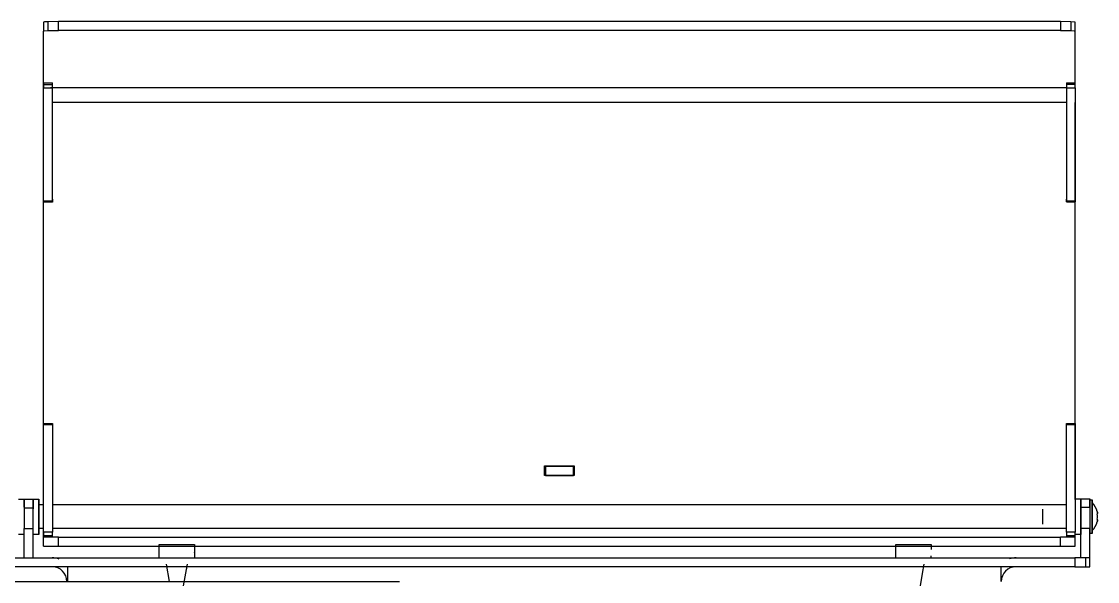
# Model space of a CAD drawing. Header units: millimetres. Extents: x 10366 to 18985, y 24538 to 29685.
# Drawn here: x 17598.2 to 17963.2, y 28101.5 to 28291.5 of the extents above; entities that cross this region are included whole.
import ezdxf

# ---------------------------------------------------------------- set-up
doc = ezdxf.new("R2010")
doc.units = ezdxf.units.MM
doc.header["$LTSCALE"] = 3
doc.layers.add('DomyÅ›lny', color=7, linetype='Continuous')

msp = doc.modelspace()

# ---------------------------------------------------------------- linework, layer by layer
at = {"layer": 'DomyÅ›lny'}
for p, q in [((17605.66, 28291.2), (17605.66, 28288.21)), ((17607.13, 28291.39), (17607.13, 28288.39)), ((17610.69, 28288.47), (17610.69, 28291.46)), ((17950.63, 28291.46), (17610.69, 28291.46)), ((17950.63, 28291.46), (17950.63, 28288.47)), ((17954.19, 28291.39), (17954.19, 28288.39)), ((17955.66, 28288.21), (17955.66, 28291.2)), ((17605.66, 28268.95), (17605.66, 28288.21)), ((17950.63, 28288.47), (17610.69, 28288.47)), ((17955.66, 28268.95), (17955.66, 28288.21)), ((17605.66, 28270.66), (17608.66, 28270.66)), ((17605.66, 28270.08), (17608.66, 28270.08)), ((17605.66, 28268.97), (17608.66, 28268.97)), ((17605.66, 28230.51), (17605.66, 28268.97)), ((17952.72, 28268.95), (17607.98, 28268.95)), ((17608.66, 28230.51), (17608.66, 28268.97)), ((17952.66, 28270.67), (17955.66, 28270.67)), ((17955.66, 28270.08), (17952.66, 28270.08)), ((17952.66, 28268.98), (17955.66, 28268.98)), ((17952.66, 28268.98), (17952.66, 28230.47)), ((17955.66, 28268.98), (17955.66, 28230.47)), ((17605.66, 28127.19), (17605.66, 28263.94)), ((17952.66, 28263.94), (17608.66, 28263.94)), ((17955.66, 28129.24), (17955.66, 28263.94)), ((17608.66, 28230.51), (17605.66, 28230.51)), ((17608.66, 28230.2), (17605.66, 28230.2)), ((17955.66, 28230.47), (17952.66, 28230.47)), ((17955.66, 28230.23), (17952.66, 28230.23)), ((17955.66, 28230.16), (17952.66, 28230.16)), ((17605.66, 28155.05), (17608.66, 28155.05)), ((17952.66, 28155.05), (17955.66, 28155.05)), ((17605.66, 28154.76), (17608.66, 28154.76)), ((17605.66, 28118.17), (17605.66, 28154.76)), ((17608.66, 28154.76), (17608.66, 28118.17)), ((17952.66, 28154.76), (17955.66, 28154.76)), ((17952.66, 28118.17), (17952.66, 28154.76)), ((17955.66, 28154.76), (17955.66, 28118.17)), ((17775.63, 28140.66), (17785.69, 28140.66)), ((17775.63, 28137.46), (17775.63, 28140.66)), ((17785.41, 28140.46), (17775.91, 28140.46)), ((17775.91, 28140.46), (17775.91, 28137.46)), ((17785.41, 28137.46), (17785.41, 28140.46)), ((17785.69, 28140.66), (17785.69, 28137.46)), ((17785.69, 28137.46), (17775.63, 28137.46)), ((17775.91, 28137.46), (17785.41, 28137.46)), ((17597.09, 28129.44), (17599.09, 28129.44)), ((17599.09, 28129.44), (17602.09, 28129.44)), ((17602.09, 28129.44), (17604.09, 28129.44)), ((17955.66, 28129.46), (17957.66, 28129.46)), ((17957.55, 28129.46), (17960.55, 28129.46)), ((17599.09, 28126.51), (17602.09, 28126.51)), ((17605.66, 28127.46), (17604.09, 28127.46)), ((17952.66, 28127.46), (17608.66, 28127.46)), ((17960.55, 28126.54), (17957.55, 28126.54)), ((17960.57, 28129.21), (17961.37, 28129.21)), ((17599.09, 28109.44), (17599.09, 28119.44)), ((17599.09, 28119.44), (17602.09, 28119.44)), ((17602.09, 28109.44), (17602.09, 28119.44)), ((17605.66, 28119.46), (17604.09, 28119.46)), ((17605.66, 28116.46), (17605.66, 28120.03)), ((17952.66, 28119.46), (17608.66, 28119.46)), ((17960.55, 28119.46), (17957.55, 28119.46)), ((17957.55, 28109.46), (17957.55, 28119.46)), ((17960.55, 28109.46), (17960.55, 28119.46)), ((17599.09, 28117.44), (17597.09, 28117.44)), ((17604.09, 28117.44), (17602.09, 28117.44)), ((17608.66, 28118.17), (17605.66, 28118.17)), ((17605.66, 28117.08), (17608.66, 28117.08)), ((17605.66, 28113.46), (17605.66, 28116.46)), ((17610.66, 28116.46), (17950.66, 28116.46)), ((17610.66, 28113.46), (17610.66, 28116.46)), ((17950.66, 28113.46), (17950.66, 28116.46)), ((17955.66, 28118.17), (17952.66, 28118.17)), ((17952.66, 28117.08), (17955.66, 28117.08)), ((17957.66, 28117.46), (17955.66, 28117.46)), ((17955.66, 28113.46), (17955.66, 28116.46)), ((17961.37, 28117.71), (17960.57, 28117.71)), ((17610.66, 28113.46), (17950.66, 28113.46)), ((17644.82, 28109.46), (17644.82, 28114.06)), ((17656.82, 28114.06), (17656.82, 28109.46)), ((17656.82, 28111.3), (17656.82, 28111.44)), ((17656.82, 28111.24), (17656.82, 28109.46)), ((17894.82, 28109.46), (17894.82, 28114.06)), ((17906.82, 28114.06), (17906.82, 28112.29)), ((16885.55, 28109.46), (17955.55, 28109.46)), ((17648.36, 28101.46), (17647.32, 28107.36)), ((17654.32, 28107.36), (17653.02, 28099.96)), ((17906.82, 28109.46), (17906.82, 28110.2)), ((17955.55, 28109.46), (17955.55, 28106.46)), ((17959.09, 28109.46), (17959.09, 28106.46)), ((17960.55, 28106.46), (17960.55, 28109.46)), ((17955.55, 28106.46), (16885.55, 28106.46)), ((17654.31, 28107.29), (17653.97, 28105.4)), ((17903.76, 28104.18), (17903.02, 28099.96)), ((17904.32, 28107.34), (17903.76, 28104.18)), ((17464.68, 28101.46), (17726.42, 28101.46))]:
    msp.add_line(p, q, dxfattribs=at)
for points in [[(17607.13, 28291.39, 0), (17606.01, 28291.3, 0), (17605.75, 28291.25, 0), (17605.71, 28291.24, 0), (17605.68, 28291.23, 0), (17605.67, 28291.22, 0), (17605.67, 28291.22, 0), (17605.67, 28291.21, 0), (17605.66, 28291.21, 0), (17605.66, 28291.21, 0), (17605.66, 28291.21, 0), (17605.66, 28291.21, 0), (17605.66, 28291.2, 0), (17605.66, 28291.2, 0)], [(17610.69, 28291.46, 0), (17607.13, 28291.39, 0)], [(17954.19, 28291.39, 0), (17950.63, 28291.46, 0)], [(17955.66, 28291.2, 0), (17955.66, 28291.2, 0), (17955.66, 28291.21, 0), (17955.66, 28291.21, 0), (17955.66, 28291.21, 0), (17955.66, 28291.21, 0), (17955.66, 28291.21, 0), (17955.65, 28291.22, 0), (17955.65, 28291.22, 0), (17955.64, 28291.23, 0), (17955.63, 28291.23, 0), (17955.59, 28291.24, 0), (17955.49, 28291.27, 0), (17954.19, 28291.39, 0)], [(17605.66, 28288.21, 0), (17605.66, 28288.21, 0), (17605.66, 28288.21, 0), (17605.66, 28288.21, 0), (17605.66, 28288.21, 0), (17605.66, 28288.21, 0), (17605.67, 28288.22, 0), (17605.67, 28288.22, 0), (17605.67, 28288.22, 0), (17605.68, 28288.23, 0), (17605.69, 28288.24, 0), (17605.73, 28288.25, 0), (17605.83, 28288.27, 0), (17607.13, 28288.39, 0)], [(17607.13, 28288.39, 0), (17610.69, 28288.47, 0)], [(17950.63, 28288.47, 0), (17954.19, 28288.39, 0)], [(17954.19, 28288.39, 0), (17955.28, 28288.31, 0), (17955.57, 28288.26, 0), (17955.61, 28288.24, 0), (17955.64, 28288.23, 0), (17955.65, 28288.23, 0), (17955.65, 28288.22, 0), (17955.66, 28288.22, 0), (17955.66, 28288.22, 0), (17955.66, 28288.21, 0), (17955.66, 28288.21, 0), (17955.66, 28288.21, 0), (17955.66, 28288.21, 0), (17955.66, 28288.21, 0)], [(17605.66, 28270.66, 0), (17605.66, 28270.66, 0), (17605.66, 28270.66, 0), (17605.66, 28270.66, 0), (17605.66, 28270.66, 0), (17605.66, 28270.66, 0), (17605.66, 28270.66, 0), (17605.66, 28270.66, 0), (17605.66, 28270.66, 0), (17605.66, 28270.66, 0), (17605.66, 28270.66, 0), (17605.66, 28270.66, 0), (17605.66, 28270.66, 0), (17605.66, 28270.66, 0), (17605.66, 28270.66, 0), (17605.66, 28270.66, 0), (17605.66, 28270.66, 0), (17605.66, 28270.66, 0), (17605.66, 28270.66, 0), (17605.66, 28270.66, 0), (17605.66, 28270.66, 0), (17605.66, 28270.66, 0), (17605.66, 28270.66, 0), (17605.66, 28270.66, 0), (17605.66, 28270.64, 0), (17605.66, 28270.59, 0), (17605.66, 28270.08, 0)], [(17605.66, 28270.08, 0), (17605.66, 28268.97, 0)], [(17608.66, 28270.08, 0), (17608.66, 28270.52, 0), (17608.66, 28270.63, 0), (17608.66, 28270.66, 0), (17608.66, 28270.66, 0), (17608.66, 28270.66, 0), (17608.66, 28270.66, 0), (17608.66, 28270.66, 0), (17608.66, 28270.66, 0), (17608.66, 28270.66, 0), (17608.66, 28270.66, 0), (17608.66, 28270.66, 0), (17608.66, 28270.66, 0), (17608.66, 28270.66, 0), (17608.66, 28270.66, 0), (17608.66, 28270.66, 0), (17608.66, 28270.66, 0), (17608.66, 28270.66, 0), (17608.66, 28270.66, 0), (17608.66, 28270.66, 0), (17608.66, 28270.66, 0)], [(17608.66, 28268.97, 0), (17608.66, 28270.08, 0)], [(17952.66, 28270.66, 0), (17952.66, 28270.67, 0), (17952.66, 28270.67, 0), (17952.66, 28270.67, 0), (17952.66, 28270.67, 0), (17952.66, 28270.67, 0), (17952.66, 28270.67, 0), (17952.66, 28270.67, 0), (17952.66, 28270.67, 0), (17952.66, 28270.67, 0), (17952.66, 28270.67, 0), (17952.66, 28270.67, 0), (17952.66, 28270.67, 0), (17952.66, 28270.67, 0), (17952.66, 28270.67, 0), (17952.66, 28270.67, 0), (17952.66, 28270.67, 0), (17952.66, 28270.67, 0), (17952.66, 28270.67, 0), (17952.66, 28270.67, 0), (17952.66, 28270.67, 0), (17952.66, 28270.67, 0), (17952.66, 28270.66, 0), (17952.66, 28270.66, 0), (17952.66, 28270.65, 0), (17952.66, 28270.59, 0), (17952.66, 28270.08, 0)], [(17952.66, 28270.08, 0), (17952.66, 28268.98, 0)], [(17955.66, 28270.08, 0), (17955.66, 28270.52, 0), (17955.66, 28270.64, 0), (17955.66, 28270.66, 0), (17955.66, 28270.67, 0), (17955.66, 28270.67, 0), (17955.66, 28270.67, 0), (17955.66, 28270.67, 0), (17955.66, 28270.67, 0), (17955.66, 28270.67, 0), (17955.66, 28270.67, 0), (17955.66, 28270.67, 0), (17955.66, 28270.67, 0), (17955.66, 28270.67, 0), (17955.66, 28270.67, 0), (17955.66, 28270.67, 0), (17955.66, 28270.67, 0), (17955.66, 28270.67, 0), (17955.66, 28270.67, 0), (17955.66, 28270.66, 0)], [(17955.66, 28268.98, 0), (17955.66, 28270.08, 0)], [(17605.66, 28230.27, 0), (17605.66, 28230.64, 0), (17605.66, 28231.2, 0)], [(17605.66, 28230.51, 0), (17605.66, 28230.22, 0), (17605.66, 28230.2, 0), (17605.66, 28230.2, 0), (17605.66, 28230.2, 0), (17605.66, 28230.2, 0), (17605.66, 28230.2, 0), (17605.66, 28230.2, 0), (17605.66, 28230.2, 0), (17605.66, 28230.2, 0), (17605.66, 28230.2, 0), (17605.66, 28230.2, 0), (17605.66, 28230.2, 0), (17605.66, 28230.2, 0), (17605.66, 28230.2, 0), (17605.66, 28230.2, 0), (17605.66, 28230.2, 0), (17605.66, 28230.2, 0), (17605.66, 28230.2, 0), (17605.66, 28230.2, 0), (17605.66, 28230.2, 0), (17605.66, 28230.2, 0), (17605.66, 28230.2, 0), (17605.66, 28230.21, 0), (17605.66, 28230.22, 0), (17605.66, 28230.27, 0)], [(17608.66, 28231.2, 0), (17608.66, 28230.27, 0)], [(17608.66, 28230.27, 0), (17608.66, 28230.2, 0), (17608.66, 28230.2, 0), (17608.66, 28230.2, 0), (17608.66, 28230.2, 0), (17608.66, 28230.2, 0), (17608.66, 28230.2, 0), (17608.66, 28230.2, 0), (17608.66, 28230.2, 0), (17608.66, 28230.2, 0), (17608.66, 28230.2, 0), (17608.66, 28230.2, 0), (17608.66, 28230.2, 0), (17608.66, 28230.2, 0), (17608.66, 28230.2, 0), (17608.66, 28230.2, 0), (17608.66, 28230.2, 0), (17608.66, 28230.2, 0), (17608.66, 28230.2, 0), (17608.66, 28230.2, 0), (17608.66, 28230.21, 0), (17608.66, 28230.25, 0), (17608.66, 28230.51, 0)], [(17952.66, 28230.23, 0), (17952.66, 28230.6, 0), (17952.66, 28231.16, 0)], [(17955.66, 28231.16, 0), (17955.66, 28230.23, 0)], [(17605.66, 28154.97, 0), (17605.66, 28155.04, 0), (17605.66, 28155.05, 0), (17605.66, 28155.05, 0), (17605.66, 28155.05, 0), (17605.66, 28155.05, 0), (17605.66, 28155.05, 0), (17605.66, 28155.05, 0), (17605.66, 28155.05, 0), (17605.66, 28155.05, 0), (17605.66, 28155.05, 0), (17605.66, 28155.05, 0), (17605.66, 28155.05, 0), (17605.66, 28155.05, 0), (17605.66, 28155.05, 0), (17605.66, 28155.05, 0), (17605.66, 28155.05, 0), (17605.66, 28155.05, 0), (17605.66, 28155.05, 0), (17605.66, 28155.05, 0), (17605.66, 28155.05, 0), (17605.66, 28155.05, 0), (17605.66, 28155.04, 0), (17605.66, 28155.01, 0), (17605.66, 28154.76, 0)], [(17605.66, 28154.05, 0), (17605.66, 28154.97, 0)], [(17608.66, 28154.76, 0), (17608.66, 28155.03, 0), (17608.66, 28155.05, 0), (17608.66, 28155.05, 0), (17608.66, 28155.05, 0), (17608.66, 28155.05, 0), (17608.66, 28155.05, 0), (17608.66, 28155.05, 0), (17608.66, 28155.05, 0), (17608.66, 28155.05, 0), (17608.66, 28155.05, 0), (17608.66, 28155.05, 0), (17608.66, 28155.05, 0), (17608.66, 28155.05, 0), (17608.66, 28155.05, 0), (17608.66, 28155.05, 0), (17608.66, 28155.05, 0), (17608.66, 28155.05, 0), (17608.66, 28155.05, 0), (17608.66, 28155.05, 0), (17608.66, 28155.05, 0), (17608.66, 28155.05, 0), (17608.66, 28155.05, 0), (17608.66, 28155.03, 0), (17608.66, 28154.97, 0)], [(17608.66, 28154.97, 0), (17608.66, 28154.61, 0), (17608.66, 28154.05, 0)], [(17952.66, 28154.97, 0), (17952.66, 28155.04, 0), (17952.66, 28155.05, 0), (17952.66, 28155.05, 0), (17952.66, 28155.05, 0), (17952.66, 28155.05, 0), (17952.66, 28155.05, 0), (17952.66, 28155.05, 0), (17952.66, 28155.05, 0), (17952.66, 28155.05, 0), (17952.66, 28155.05, 0), (17952.66, 28155.05, 0), (17952.66, 28155.05, 0), (17952.66, 28155.05, 0), (17952.66, 28155.05, 0), (17952.66, 28155.05, 0), (17952.66, 28155.05, 0), (17952.66, 28155.05, 0), (17952.66, 28155.05, 0), (17952.66, 28155.05, 0), (17952.66, 28155.05, 0), (17952.66, 28155.05, 0), (17952.66, 28155.04, 0), (17952.66, 28155.01, 0), (17952.66, 28154.76, 0)], [(17952.66, 28154.05, 0), (17952.66, 28154.97, 0)], [(17955.66, 28154.76, 0), (17955.66, 28155.03, 0), (17955.66, 28155.05, 0), (17955.66, 28155.05, 0), (17955.66, 28155.05, 0), (17955.66, 28155.05, 0), (17955.66, 28155.05, 0), (17955.66, 28155.05, 0), (17955.66, 28155.05, 0), (17955.66, 28155.05, 0), (17955.66, 28155.05, 0), (17955.66, 28155.05, 0), (17955.66, 28155.05, 0), (17955.66, 28155.05, 0), (17955.66, 28155.05, 0), (17955.66, 28155.05, 0), (17955.66, 28155.05, 0), (17955.66, 28155.05, 0), (17955.66, 28155.05, 0), (17955.66, 28155.05, 0), (17955.66, 28155.05, 0), (17955.66, 28155.05, 0), (17955.66, 28155.05, 0), (17955.66, 28155.03, 0), (17955.66, 28154.97, 0)], [(17955.66, 28154.97, 0), (17955.66, 28154.61, 0), (17955.66, 28154.05, 0)], [(17599.09, 28129.44, 0), (17599.09, 28129.44, 0), (17599.09, 28129.44, 0), (17599.09, 28129.44, 0), (17599.09, 28129.44, 0), (17599.09, 28129.44, 0), (17599.09, 28129.44, 0), (17599.09, 28129.44, 0), (17599.09, 28129.44, 0), (17599.09, 28129.44, 0), (17599.09, 28129.44, 0), (17599.09, 28129.44, 0), (17599.09, 28129.44, 0), (17599.09, 28129.43, 0), (17599.09, 28129.4, 0), (17599.09, 28129.26, 0), (17599.09, 28128.7, 0), (17599.09, 28123.44, 0)], [(17599.09, 28126.68, 0), (17599.09, 28128.8, 0), (17599.09, 28129.3, 0), (17599.09, 28129.41, 0), (17599.09, 28129.43, 0), (17599.09, 28129.44, 0), (17599.09, 28129.44, 0), (17599.09, 28129.44, 0), (17599.09, 28129.44, 0), (17599.09, 28129.44, 0), (17599.09, 28129.44, 0), (17599.09, 28129.44, 0), (17599.09, 28129.44, 0), (17599.09, 28129.44, 0), (17599.09, 28129.44, 0), (17599.09, 28129.44, 0), (17599.09, 28129.44, 0), (17599.09, 28129.44, 0), (17599.09, 28129.44, 0), (17599.09, 28129.44, 0), (17599.09, 28129.44, 0), (17599.09, 28129.44, 0), (17599.09, 28129.44, 0), (17599.09, 28129.44, 0), (17599.09, 28129.42, 0), (17599.09, 28129.37, 0), (17599.09, 28129.16, 0), (17599.09, 28128.24, 0), (17599.09, 28126.51, 0)], [(17602.09, 28123.44, 0), (17602.09, 28129.44, 0)], [(17602.09, 28126.51, 0), (17602.09, 28128.78, 0), (17602.09, 28129.3, 0), (17602.09, 28129.41, 0), (17602.09, 28129.44, 0), (17602.09, 28129.44, 0), (17602.09, 28129.44, 0), (17602.09, 28129.44, 0), (17602.09, 28129.44, 0), (17602.09, 28129.44, 0), (17602.09, 28129.44, 0), (17602.09, 28129.44, 0), (17602.09, 28129.44, 0), (17602.09, 28129.44, 0), (17602.09, 28129.44, 0), (17602.09, 28129.44, 0), (17602.09, 28129.44, 0), (17602.09, 28129.44, 0), (17602.09, 28129.44, 0), (17602.09, 28129.44, 0), (17602.09, 28129.44, 0), (17602.09, 28129.44, 0), (17602.09, 28129.43, 0), (17602.09, 28129.42, 0), (17602.09, 28129.37, 0), (17602.09, 28129.13, 0), (17602.09, 28128.13, 0), (17602.09, 28126.17, 0)], [(17957.55, 28126.54, 0), (17957.55, 28129.46, 0)], [(17957.66, 28123.46, 0), (17957.66, 28129.46, 0)], [(17960.55, 28126.68, 0), (17960.55, 28128.81, 0), (17960.55, 28129.32, 0), (17960.55, 28129.43, 0), (17960.55, 28129.46, 0), (17960.55, 28129.46, 0), (17960.55, 28129.46, 0), (17960.55, 28129.46, 0), (17960.55, 28129.46, 0), (17960.55, 28129.46, 0), (17960.55, 28129.46, 0), (17960.55, 28129.46, 0), (17960.55, 28129.46, 0), (17960.55, 28129.46, 0), (17960.55, 28129.46, 0), (17960.55, 28129.46, 0), (17960.55, 28129.46, 0), (17960.55, 28129.46, 0), (17960.55, 28129.46, 0), (17960.55, 28129.46, 0), (17960.55, 28129.46, 0), (17960.55, 28129.46, 0), (17960.55, 28129.46, 0), (17960.55, 28129.46, 0), (17960.55, 28129.45, 0), (17960.55, 28129.4, 0), (17960.55, 28129.18, 0), (17960.55, 28128.26, 0), (17960.55, 28126.54, 0)], [(17599.09, 28126.51, 0), (17599.09, 28119.44, 0)], [(17602.09, 28119.44, 0), (17602.09, 28126.51, 0)], [(17944.57, 28125.96, 0), (17944.57, 28125.96, 0), (17944.57, 28125.96, 0), (17944.57, 28125.96, 0), (17944.57, 28125.96, 0), (17944.57, 28125.96, 0), (17944.57, 28125.96, 0), (17944.57, 28125.96, 0), (17944.57, 28125.96, 0), (17944.57, 28125.96, 0), (17944.57, 28125.96, 0), (17944.57, 28125.96, 0), (17944.57, 28125.96, 0), (17944.57, 28125.96, 0), (17944.57, 28125.95, 0), (17944.57, 28125.89, 0), (17944.57, 28125.66, 0), (17944.57, 28123.46, 0)], [(17957.55, 28119.46, 0), (17957.55, 28126.54, 0)], [(17960.55, 28126.54, 0), (17960.55, 28119.46, 0)], [(17960.57, 28129.21, 0), (17960.57, 28129.21, 0), (17960.57, 28129.21, 0), (17960.57, 28129.21, 0), (17960.57, 28129.21, 0), (17960.57, 28129.21, 0), (17960.57, 28129.21, 0), (17960.57, 28129.21, 0), (17960.57, 28129.21, 0), (17960.57, 28129.21, 0), (17960.57, 28129.21, 0), (17960.57, 28129.21, 0), (17960.57, 28129.21, 0), (17960.57, 28129.2, 0), (17960.57, 28129.17, 0), (17960.57, 28129.05, 0), (17960.57, 28128.51, 0), (17960.57, 28123.46, 0)], [(17961.37, 28127.19, 0), (17961.37, 28129.05, 0), (17961.37, 28129.19, 0), (17961.37, 28129.21, 0), (17961.37, 28129.21, 0), (17961.37, 28129.21, 0), (17961.37, 28129.21, 0), (17961.37, 28129.21, 0), (17961.37, 28129.21, 0), (17961.37, 28129.21, 0), (17961.37, 28129.21, 0), (17961.37, 28129.21, 0), (17961.37, 28129.21, 0), (17961.37, 28129.21, 0), (17961.37, 28129.21, 0), (17961.37, 28129.21, 0), (17961.37, 28129.21, 0), (17961.37, 28129.21, 0), (17961.37, 28129.21, 0), (17961.37, 28129.21, 0), (17961.37, 28129.21, 0), (17961.37, 28129.19, 0), (17961.37, 28129.12, 0), (17961.37, 28128.8, 0), (17961.37, 28127.48, 0), (17961.37, 28123.46, 0)], [(17944.57, 28123.46, 0), (17944.57, 28120.96, 0)], [(17957.66, 28117.46, 0), (17957.66, 28117.46, 0), (17957.66, 28117.46, 0), (17957.66, 28117.46, 0), (17957.66, 28117.46, 0), (17957.66, 28117.46, 0), (17957.66, 28117.46, 0), (17957.66, 28117.46, 0), (17957.66, 28117.46, 0), (17957.66, 28117.46, 0), (17957.66, 28117.46, 0), (17957.66, 28117.46, 0), (17957.66, 28117.47, 0), (17957.66, 28117.47, 0), (17957.66, 28117.51, 0), (17957.66, 28117.64, 0), (17957.66, 28118.2, 0), (17957.66, 28123.46, 0)], [(17960.57, 28123.46, 0), (17960.57, 28117.71, 0)], [(17961.37, 28123.46, 0), (17961.37, 28117.98, 0), (17961.37, 28117.78, 0), (17961.37, 28117.71, 0), (17961.37, 28117.71, 0), (17961.37, 28117.71, 0), (17961.37, 28117.71, 0), (17961.37, 28117.71, 0), (17961.37, 28117.71, 0), (17961.37, 28117.71, 0), (17961.37, 28117.71, 0), (17961.37, 28117.71, 0), (17961.37, 28117.71, 0), (17961.37, 28117.71, 0), (17961.37, 28117.71, 0), (17961.37, 28117.71, 0), (17961.37, 28117.71, 0), (17961.37, 28117.71, 0), (17961.37, 28117.71, 0), (17961.37, 28117.71, 0), (17961.37, 28117.72, 0), (17961.37, 28117.72, 0), (17961.37, 28117.74, 0), (17961.37, 28117.82, 0), (17961.37, 28118.15, 0), (17961.37, 28120.03, 0)], [(17963.14, 28125.2, 0), (17963.18, 28124.98, 0), (17963.2, 28124.76, 0), (17963.18, 28124.55, 0), (17963.14, 28124.33, 0)], [(17963.14, 28124.33, 0), (17963.18, 28124.55, 0), (17963.2, 28124.76, 0), (17963.18, 28124.98, 0), (17963.14, 28125.2, 0)], [(17963.14, 28122.6, 0), (17963.18, 28122.38, 0), (17963.2, 28122.16, 0), (17963.18, 28121.95, 0), (17963.14, 28121.73, 0)], [(17963.14, 28121.73, 0), (17963.18, 28121.95, 0), (17963.2, 28122.16, 0), (17963.18, 28122.38, 0), (17963.14, 28122.6, 0)], [(17605.66, 28118.17, 0), (17605.66, 28117.08, 0)], [(17605.66, 28117.08, 0), (17605.66, 28116.46, 0)], [(17610.66, 28116.46, 0), (17605.66, 28116.46, 0)], [(17608.66, 28117.08, 0), (17608.66, 28118.17, 0)], [(17608.66, 28116.46, 0), (17608.66, 28116.46, 0), (17608.66, 28116.46, 0), (17608.66, 28116.46, 0), (17608.66, 28116.46, 0), (17608.66, 28116.46, 0), (17608.66, 28116.46, 0), (17608.66, 28116.46, 0), (17608.66, 28116.46, 0), (17608.66, 28116.46, 0), (17608.66, 28116.46, 0), (17608.66, 28116.46, 0), (17608.66, 28116.47, 0), (17608.66, 28116.47, 0), (17608.66, 28116.48, 0), (17608.66, 28116.54, 0), (17608.66, 28117.08, 0)], [(17955.66, 28116.46, 0), (17955.66, 28116.46, 0), (17955.66, 28116.46, 0), (17955.66, 28116.46, 0), (17955.66, 28116.46, 0), (17955.66, 28116.46, 0), (17955.66, 28116.46, 0), (17955.66, 28116.46, 0), (17955.66, 28116.46, 0), (17955.66, 28116.46, 0), (17955.66, 28116.46, 0), (17955.66, 28116.46, 0), (17955.66, 28116.46, 0), (17955.65, 28116.46, 0), (17955.63, 28116.46, 0), (17955.52, 28116.46, 0), (17955.04, 28116.46, 0), (17950.66, 28116.46, 0)], [(17952.66, 28118.17, 0), (17952.66, 28117.08, 0)], [(17952.66, 28117.08, 0), (17952.66, 28116.46, 0)], [(17955.66, 28117.08, 0), (17955.66, 28118.17, 0)], [(17955.66, 28116.46, 0), (17955.66, 28116.46, 0), (17955.66, 28116.46, 0), (17955.66, 28116.46, 0), (17955.66, 28116.46, 0), (17955.66, 28116.46, 0), (17955.66, 28116.46, 0), (17955.66, 28116.46, 0), (17955.66, 28116.46, 0), (17955.66, 28116.46, 0), (17955.66, 28116.46, 0), (17955.66, 28116.46, 0), (17955.66, 28116.47, 0), (17955.66, 28116.47, 0), (17955.66, 28116.48, 0), (17955.66, 28116.54, 0), (17955.66, 28117.08, 0)], [(17605.66, 28113.46, 0), (17605.66, 28113.46, 0), (17605.66, 28113.46, 0), (17605.66, 28113.46, 0), (17605.66, 28113.46, 0), (17605.66, 28113.46, 0), (17605.66, 28113.46, 0), (17605.66, 28113.46, 0), (17605.66, 28113.46, 0), (17605.66, 28113.46, 0), (17605.66, 28113.46, 0), (17605.66, 28113.46, 0), (17605.67, 28113.46, 0), (17605.7, 28113.46, 0), (17605.81, 28113.46, 0), (17606.28, 28113.46, 0), (17610.66, 28113.46, 0)], [(17644.82, 28114.06, 0), (17644.82, 28114.06, 0), (17644.82, 28114.06, 0), (17644.82, 28114.06, 0), (17644.82, 28114.06, 0), (17644.82, 28114.06, 0), (17644.82, 28114.06, 0), (17644.82, 28114.06, 0), (17644.82, 28114.06, 0), (17644.82, 28114.06, 0), (17644.82, 28114.06, 0), (17644.82, 28114.06, 0), (17644.83, 28114.06, 0), (17644.83, 28114.06, 0), (17644.86, 28114.06, 0), (17645, 28114.06, 0), (17645.56, 28114.06, 0), (17650.82, 28114.06, 0)], [(17650.82, 28114.06, 0), (17655.07, 28114.06, 0), (17656.4, 28114.06, 0), (17656.72, 28114.06, 0), (17656.8, 28114.06, 0), (17656.82, 28114.06, 0), (17656.82, 28114.06, 0), (17656.82, 28114.06, 0), (17656.82, 28114.06, 0), (17656.82, 28114.06, 0), (17656.82, 28114.06, 0), (17656.82, 28114.06, 0), (17656.82, 28114.06, 0), (17656.82, 28114.06, 0), (17656.82, 28114.06, 0), (17656.82, 28114.06, 0), (17656.82, 28114.06, 0), (17656.82, 28114.06, 0), (17656.82, 28114.06, 0)], [(17894.82, 28114.06, 0), (17894.82, 28114.06, 0), (17894.82, 28114.06, 0), (17894.82, 28114.06, 0), (17894.82, 28114.06, 0), (17894.82, 28114.06, 0), (17894.82, 28114.06, 0), (17894.82, 28114.06, 0), (17894.82, 28114.06, 0), (17894.82, 28114.06, 0), (17894.82, 28114.06, 0), (17894.82, 28114.06, 0), (17894.83, 28114.06, 0), (17894.83, 28114.06, 0), (17894.86, 28114.06, 0), (17895, 28114.06, 0), (17895.56, 28114.06, 0), (17900.82, 28114.06, 0)], [(17900.82, 28114.06, 0), (17905.07, 28114.06, 0), (17906.4, 28114.06, 0), (17906.72, 28114.06, 0), (17906.8, 28114.06, 0), (17906.82, 28114.06, 0), (17906.82, 28114.06, 0), (17906.82, 28114.06, 0), (17906.82, 28114.06, 0), (17906.82, 28114.06, 0), (17906.82, 28114.06, 0), (17906.82, 28114.06, 0), (17906.82, 28114.06, 0), (17906.82, 28114.06, 0), (17906.82, 28114.06, 0), (17906.82, 28114.06, 0), (17906.82, 28114.06, 0), (17906.82, 28114.06, 0), (17906.82, 28114.06, 0)], [(17950.66, 28113.46, 0), (17955.66, 28113.46, 0)], [(17959.09, 28109.46, 0), (17955.55, 28109.46, 0)], [(17960.55, 28109.46, 0), (17960.55, 28109.46, 0), (17960.55, 28109.46, 0), (17960.55, 28109.46, 0), (17960.55, 28109.46, 0), (17960.55, 28109.46, 0), (17960.55, 28109.46, 0), (17960.55, 28109.46, 0), (17960.55, 28109.46, 0), (17960.55, 28109.46, 0), (17960.55, 28109.46, 0), (17960.55, 28109.46, 0), (17960.55, 28109.46, 0), (17960.54, 28109.46, 0), (17960.51, 28109.46, 0), (17960.4, 28109.46, 0), (17959.93, 28109.46, 0), (17959.09, 28109.46, 0)], [(17613.8, 28106.46, 0), (17613.8, 28106.46, 0), (17613.8, 28106.46, 0), (17613.8, 28106.46, 0), (17613.8, 28106.46, 0), (17613.8, 28106.46, 0), (17613.8, 28106.46, 0), (17613.8, 28106.46, 0), (17613.8, 28106.46, 0), (17613.8, 28106.46, 0), (17613.8, 28106.46, 0), (17613.8, 28106.46, 0), (17613.8, 28106.46, 0), (17613.8, 28106.46, 0), (17613.8, 28106.43, 0), (17613.8, 28106.32, 0), (17613.8, 28105.85, 0), (17613.8, 28101.44, 0)], [(17930.55, 28101.44, 0), (17930.55, 28106.46, 0)], [(17955.55, 28106.46, 0), (17959.09, 28106.46, 0)], [(17959.09, 28106.46, 0), (17960.2, 28106.46, 0), (17960.47, 28106.46, 0), (17960.53, 28106.46, 0), (17960.54, 28106.46, 0), (17960.55, 28106.46, 0), (17960.55, 28106.46, 0), (17960.55, 28106.46, 0), (17960.55, 28106.46, 0), (17960.55, 28106.46, 0), (17960.55, 28106.46, 0), (17960.55, 28106.46, 0), (17960.55, 28106.46, 0), (17960.55, 28106.46, 0), (17960.55, 28106.46, 0), (17960.55, 28106.46, 0)]]:
    msp.add_polyline3d(points, dxfattribs=at)
for points in [[(17604.09, 28123.44, 0), (17604.09, 28129.44, 0)], [(17961.37, 28123.46, 0), (17961.37, 28118.71, 0), (17961.37, 28123.46, 0), (17961.37, 28128.21, 0)], [(17604.09, 28123.44, 0), (17604.09, 28117.44, 0)]]:
    msp.add_polyline3d(points, close=True, dxfattribs=at)
for centre, radius, start, end in [((17956.73, 28123.46), 6.64, 15.1191, 45.6673), ((17956.73, 28123.46), 6.47, 352.3065, 7.6935), ((17956.73, 28123.46), 6.64, 314.3327, 344.8809), ((17608.53, 28101.44), 8.02, 72.1869, 90), ((17935.57, 28101.44), 8.02, 90, 106.2138), ((17608.53, 28101.44), 5.02, 0, 90), ((17935.57, 28101.44), 5.02, 90, 180)]:
    msp.add_arc(centre, radius, start, end, dxfattribs=at)

doc.saveas('drawing.dxf')
